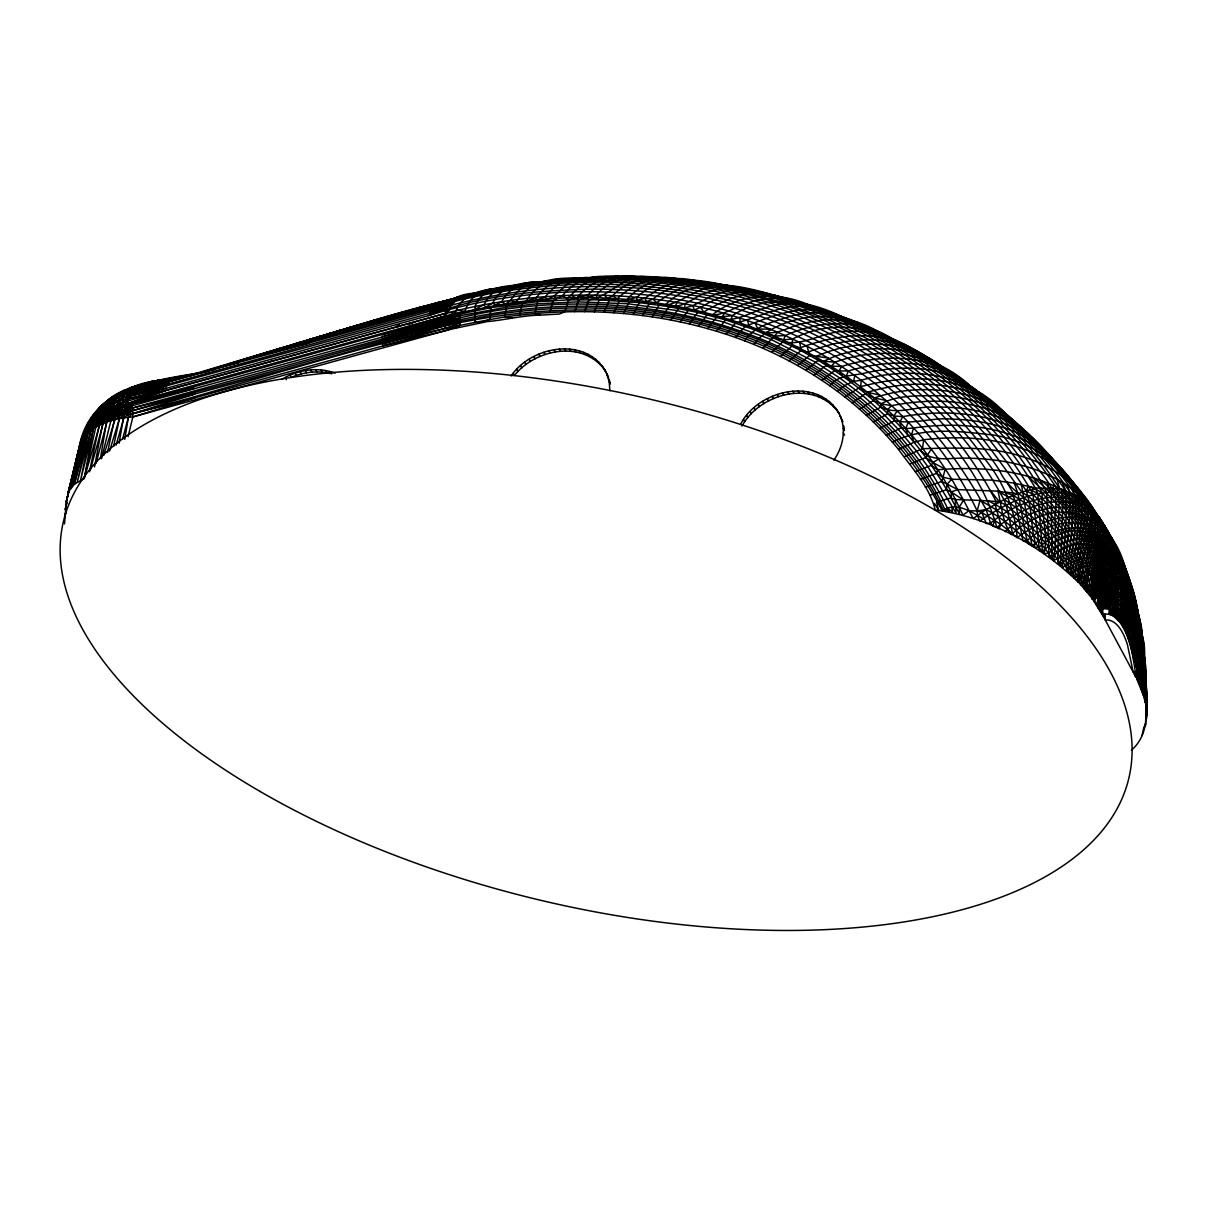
<?xml version="1.0" encoding="UTF-8"?>
<svg xmlns="http://www.w3.org/2000/svg" width="1207" height="1207" viewBox="0 0 1207 1207"><rect width="100%" height="100%" fill="white"/><g stroke="black" fill="none" stroke-linecap="round" stroke-linejoin="round"><path stroke-width="1.5" d="M1131.427 750.196C1151.252 733.041 1146.318 705.084 1145.488 682.046C1143.934 658.102 1140.992 633.947 1133.147 611.164C1127.278 587.236 1102.187 559.957 1077.866 581.834C1039.393 544.553 988.563 517.079 935.199 509.958C929.812 487.221 912.054 468.21 898.506 449.426C884.595 432.483 869.025 416.928 852.187 402.912C817.637 374.261 777.7 352.399 735.44 337.432C690.163 321.409 642.275 313.201 594.312 311.844C564.408 310.999 534.46 312.839 504.843 316.973C378.229 338.367 256.352 381.231 132.378 413.745C110.38 415.117 84.596 425.573 78.742 449.11L66.264 501.856L64.544 523.883M934.459 503.364L938.608 510.169L936.632 502.353L947.359 498.808L951.252 498.099L955.28 499.532L979.993 500.407C1004.707 513.458 1026.916 531.563 1044.115 553.651L1048.823 553.198C1098.295 510.878 1134.957 572.797 1138.518 617.29C1132.845 581.668 1119.176 547.043 1098.958 517.109C1119.191 547.918 1126.161 586.391 1120.247 622.571C1130.114 637.13 1132.89 655.114 1135.334 672.163C1137.25 684.731 1145.896 695.7 1146.243 708.886C1147.344 690.992 1145.458 665.253 1142.561 644.734C1139.363 610.757 1116.867 539.197 1070.654 574.713C1054.179 545.413 1033.177 516.671 1003.802 499.442C896.605 299.004 637.522 244.342 433.041 306.186L277.293 349.11L130.054 393.15C105.643 400.709 84.792 420.73 79.587 446.198L67.818 494.191L79.089 447.767C89.816 384.43 160.033 379.979 209.58 371.092M956.457 377.067C908.856 342.154 851.599 308.947 792.637 338.971L791.913 346.092C855.884 377.67 911.376 427.414 946.635 489.71L951.176 491.928L957.86 489.589L997.978 491.143L1015.193 500.875L1040.087 524.457L1060.666 551.493L1070.654 568.995L1074.381 578.304L1086.722 571.424L1097.706 569.553L1108.977 572.782L1118.301 580.492L1124.728 589.423L1131.351 603.108L1140.132 633.947L1146.031 678.47L1146.424 719.04C1146.831 681.035 1146.424 522.239 1066.686 571.107C1063.955 545.76 1072.827 520.504 1068.512 494.991C1030.295 437.507 979.677 388.186 919.764 353.621C884.671 327.7 838.337 333.63 799.985 347.888L791.913 346.092L754.858 329.888L725.679 319.93L697.646 312.432L668.829 306.638L639.333 302.58L599.17 299.864L568.588 299.879L537.643 301.644L491.008 307.604L444.523 317.23L131.744 403.968C107.363 406.684 84.399 424.608 78.742 449.11L80.326 444.598L77.384 457.242M122.526 439.303L128.334 417.486L132.378 413.745L195.112 397.752L382.77 345.956L454.828 328.379L459.792 325.241L459.942 313.729C645.262 263.533 878.787 330.25 962.93 515.042L968.889 510.757L977.187 510.953L986.119 509.55L1008.267 497.329L1026.222 490.781L1035.184 488.85L1042.29 492.924L1062.401 517.184L1076.357 540.133L1084.278 557.332L1090.494 575.151L1095.805 597.993L1094.432 602.097L1103.771 617.23L1135.908 677.218C1148.551 664.137 1143.663 645.338 1141.143 629.496C1138.578 613.186 1134.912 596.922 1128.53 581.623C1118.798 547.148 1079.496 530.341 1051.931 557.393L1048.974 557.046L1046.756 492.486C1026.448 451.916 993.814 418.316 959.625 388.82C926.523 361.24 889.303 338.729 849.834 321.484C811.451 304.843 771.032 292.758 729.752 285.984C719.372 285.078 708.916 287.025 699.245 290.706C685.697 295.866 674.562 306.593 659.067 305.084L652.957 299.034C583.675 290.525 512.779 295.79 445.308 313.428L122.526 402.399L109.897 408.373L96.756 418.482L87.16 430.13L79.798 445.308L85.848 429.918L97.586 414.212L110.893 403.711L129.466 394.87L430.145 311.195C537.915 278.576 656.638 277.203 763.79 313.624C813.835 330.839 861.029 356.85 901.191 391.43C942.245 428.591 981.744 472.978 996.816 527.338L999.049 528.847L1000.859 524.396C1022.706 508.886 1051.478 494.93 1078.364 505.371C1101.976 514.876 1113.518 539.454 1122.736 561.481M1146.016 713.684C1147.374 671.514 1144.085 516.566 1062.522 567.516L1060.485 563.895L1062.809 506.563L1061.421 489.574C1023.838 469.568 979.481 466.294 937.673 469.764L931.366 465.344L915.253 471.711M859.384 409.052L873.536 400.498L874.321 397.978C905.265 386.979 940.736 387.206 972.314 396.439C1009.761 408.072 1034.505 441.098 1059.429 469.267C1095.443 509.098 1119.93 561.828 1114.061 616.445L1120.247 622.571M1128.847 640.736C1142.471 604.164 1127.504 565.087 1108.358 533.615M1133.72 596.68L1137.115 611.255C1132.513 562.417 1092.878 506.88 1042.501 551.343L1039.061 550.317C1038.548 531.653 1033.313 513.367 1033.283 494.598C1018.602 468.256 1000.347 443.95 979.948 421.756C943.482 382.393 899.155 350.618 850.86 327.384C801.659 303.711 748.461 288.729 694.372 281.653C659.384 280.537 614.966 264.152 587.975 295.036L568.588 299.879L562.598 295.624L553.138 300.543C542.939 299.94 531.94 300.815 522.118 303.198L515.962 302.595L510.486 300.437L505.763 303.968L501.674 301.72L491.008 307.604C475.649 309.052 460.003 312.447 444.689 316.098L131.925 402.429C116.476 405.371 101.78 412.764 91.219 424.592C92.833 410.727 106.427 399.562 118.06 394.719M829.797 385.787C837.718 375.769 850.226 375.649 861.707 373.808C880.869 369.206 900.754 366.988 920.413 368.92C964.378 371.409 995.926 405.824 1025.497 434.46C1072.088 483.464 1118.014 543.331 1111.451 615.057L1114.061 616.445M1144.176 661.225C1144.855 619.81 1121.499 517.939 1060.485 563.895L1058.192 563.986L1057.709 559.565L1059.097 501.705L1057.166 488.699C1010.365 419.342 944.9 362.236 868.21 327.897C844.734 314.891 817.048 308.464 790.751 316.174C774.472 321.726 754.541 325.302 744.719 340.842M1111.451 615.057L1108.931 614.272C1112.96 545.76 1070.715 486.436 1026.931 438.201C995.126 405.371 960.003 373.355 917.984 354.451C887.522 344.855 852.127 347.118 823.778 361.24L818.15 360.38L805.869 370.293M1145.126 678.575L1144.855 660.908L1141.384 631.623L1139.634 628.44L1135.802 627.263L1130.069 610.47L1122.254 596.107L1114.136 587.522L1104.013 583.056L1095.081 583.569L1084.173 588.805L1074.924 578.017L1072.842 573.491C1073.777 546.439 1082.694 519.734 1077.006 492.712C1056.97 476.177 1032 466.656 1006.653 461.949C991.943 459.263 976.991 458.117 962.039 458.117C947.57 458.253 931.14 461.889 920.036 449.819L904.299 456.699M1145.881 715.54L1146.484 716.294L1146.092 707.543C1148.642 673.928 1139.891 640.842 1127.972 609.731C1122.45 593.331 1102.836 579.692 1087.009 592.199L1084.173 588.805C1079.073 569.749 1069.523 552.082 1058.569 535.787C1051.297 525.271 1043.059 515.434 1034.007 506.397C1021.952 494.855 1006.608 487.085 999.698 470.73C960.953 411.255 905.235 363.669 841.943 331.925C781.487 301.478 714.544 284.897 647.148 280.446C545.126 272.344 444.402 298.295 347.812 328.093L207.438 370.715M1108.931 614.272L1105.084 614.076L1103.771 617.23C1100.15 606.699 1102.353 594.04 1098.928 582.89C1096.846 572.435 1093.934 562.145 1090.208 552.142C1079.812 524.864 1064.061 498.929 1041.234 480.492M1145.715 679.45C1141.731 667.999 1150.241 633.675 1135.349 630.024L1130.597 646.726M1144.372 698.944C1151.282 672.948 1136.375 644.719 1130.265 619.085C1125.527 602.202 1107.739 583.494 1089.665 595.564L1084.52 588.639L1083.011 584.022L1094.251 511.828C1070.518 478.953 1045.82 441.008 1004.978 428.138C988.126 422.284 970.277 419.629 952.474 419.176C933.162 416.973 913.563 424.909 894.719 420.624L879.858 428.515M281.472 347.993L412.96 309.822L339.68 330.643L323.416 336.225L328.802 334.611M852.187 402.912L867.546 392.275C898.974 382.679 933.645 380.959 965.344 390.48C1003.726 402.64 1029.013 436.964 1054.873 465.721C1091.747 506.684 1118.089 559.324 1112.763 615.676M128.108 436.542L132.861 416.943L131.925 402.429L165.404 390.6L445.308 313.428C446.62 297.495 463.367 293.542 476.75 293.045L468.361 295.021M1146.484 716.294C1149.849 682.906 1138.94 651.493 1128.952 620.323C1124.366 606.427 1109.746 589.469 1093.934 598.898L1092.139 598.853C1083.041 582.559 1080.084 562.99 1069.553 547.058C1056.955 526.433 1042.773 504.662 1021.726 492.109C997.495 458.238 973.838 423.159 941.882 395.715C917.999 374.125 891.551 355.416 863.412 339.786C739.876 271.364 589.936 263.73 454.813 297.963L466.671 295.413L437.794 302.61L432.015 307.649L249.864 357.694L208.313 370.202L233.147 363.518M1110.199 614.604C1111.104 591.777 1107.966 568.799 1100.754 547.118C1091.626 525.709 1083.433 496.424 1059.429 488.201C1019.674 426.584 963.035 376.599 898.43 342.26C876.84 331.05 854.224 318.105 828.983 319.84C819.538 320.157 810.169 321.696 801.041 324.125C789.272 326.478 778.922 334.52 766.49 332.423L759.309 337.869L753.877 344.448M1068.135 570.79C1068.301 545.685 1075.362 521.303 1071.861 496.168L1065.615 490.751L1057.166 488.699L1035.35 487.99L1014.106 483.087L991.52 480.084L951.765 479.239L942.365 477.037L936.677 473.325L920.383 479.42M1137.085 608.283L1139.785 623.219C1137.115 604.315 1131.381 584.656 1124.879 567.818C1133.433 588.91 1132.905 613.367 1126.9 635.244M1145.775 705.537C1144.855 670.141 1142.682 633.192 1127.232 600.709C1120.715 582.242 1097.163 570.308 1081.125 585.35C1074.2 568.497 1066.098 552.021 1055.265 537.281C1039.876 518.572 1023.943 494.191 997.978 491.143C1001.478 505.612 1002.383 522.299 1011.255 534.595C1055.959 494.01 1110.546 510.123 1125.467 568.542M101.509 458.72L110.923 420.594C112.477 410.787 114.499 399.215 121.077 391.672M866.4 415.374L880.808 407.031L880.929 403.832C898.989 394.251 921.68 395.881 941.882 395.715C958.449 396.711 974.984 400.075 990.223 406.744C1023.098 422.39 1046.695 452.203 1069.432 479.586L1067.305 477.233M1145.322 678.364C1146.771 664.001 1142.591 649.909 1141.55 635.923L1139.257 633.283L1136.043 632.604L1131.14 648.838M179.632 377.399L167.335 379.526L131.307 390.268C106.307 396.907 86.255 418.21 80.748 443.376L68.739 491.46L74.442 484.158L84.218 478.56L97.013 421.711L100.845 414.786C103.515 390.193 137.689 388.443 154.918 381.095L200.724 372.797L197.963 373.491M1081.125 585.35C1082.407 559.52 1089.785 534.535 1091.249 508.766C1070.383 471.092 1035.214 440.766 991.566 434.837C959.203 431.352 921.997 426.373 892.486 442.29M951.765 479.239L963.563 500.105L959.203 507.242L959.535 513.986L946.635 489.71L946.861 484.429L951.765 479.239C888.774 375.06 771.831 312.885 652.957 299.034L646.409 301.795L639.333 302.58L636.632 300.724L629.375 301.599L626.795 299.849L619.357 300.83L612.794 295.609L606.955 298.657L599.17 299.864L596.967 298.34L596.318 295.096C613.292 275.407 640.132 274.517 663.941 278.168M1129.45 642.682C1152.353 589.272 1102.082 492.109 1039.031 547.284L1033.856 547.043C1019.221 533.132 1004.269 518.859 986.119 509.55C958.283 458.72 922.208 411.617 875.09 377.127C835.395 347.178 790.057 325.015 742.531 310.591C694.629 296.047 644.508 289.227 594.478 289.137C538.533 290.344 480.929 294.719 428.545 315.63L128.334 398.838C105.884 403.394 87.281 422.194 80.16 443.708C86.663 419.221 105.794 398.401 130.658 391.611L178.063 377.685L190.902 375.045M1146.031 678.47L1145.051 683.253L1141.279 689.378C1136.209 667.139 1136.526 593.844 1096.741 604.149L1096.575 605.265M1141.279 689.378L1141.128 676.192L1138.11 653.5L1141.324 640.268L1139.529 638.654L1136.104 637.839L1131.668 650.995M1132.166 653.183L1135.998 642.984L1140.66 644.659C1144.085 656.97 1150.12 672.993 1140.253 683.931L1140.057 686.3M1146.092 707.543L1146.062 685.335M1074.924 578.017C1076.176 550.648 1084.067 524.064 1081.381 496.53C1056.185 463.05 1029.692 423.974 986.466 413.232C969.342 408.328 951.433 406.668 933.66 407.166C915.962 405.929 897.51 415.661 880.808 407.031M1089.665 595.564L1096.786 552.942L1104.797 526.991M1144.794 677.278L1144.87 670.609M81.02 442.034C88.533 421.198 110.139 412.628 128.772 404.994L128.334 417.486L124.743 439.348M1145.564 723.536L1145.413 725.829L1146.62 700.92M100.422 458.554L107.664 415.178L112.598 398.506L115.797 394.719M445.308 313.428L444.417 318.573L445.021 328.259L382.77 345.956M339.574 331.382L380.869 318.904M1079.103 580.929C1080.914 555.733 1087.748 531.276 1088.156 505.989L1081.381 496.53L1077.006 492.712M1115.343 617.365C1118.738 577.776 1110.5 534.535 1084.972 503.47C1051.599 478.485 1009.354 501.116 979.797 520.971L977.444 515.434L977.187 510.953L979.993 500.407L999.351 501.735L1006.216 505.265L1022.585 518.678L1037.522 533.554L1048.702 546.907L1060.485 563.895M519.87 315.057L522.118 303.198M841.551 419.538L842.758 421.786L839.981 415.404C846.545 430.024 842.863 447.405 833.856 460.154M1143.919 726.795L1142.078 735.546M1130.039 644.674C1139.695 620.383 1137.416 592.803 1122.601 571.831C1116.128 560.848 1106.246 550.422 1093.12 548.295C1078.455 545.217 1066.098 555.371 1053.666 560.486C1036.964 536.074 1015.147 513.548 988.095 500.86M1132.634 655.431L1135.425 648.838L1137.1 648.159L1139.589 649.064L1145.156 702.218C1145.911 691.113 1143.768 678.787 1137.024 669.644C1132.498 649.592 1130.265 605.869 1100.875 608.886L1098.566 608.373L1096.741 604.149L1092.139 598.853L1080.838 563.428L1072.525 545.956L1062.522 529.3L1042.41 503.832L1033.283 494.598L1026.222 490.781L1006.653 461.949L984.791 433.705L961.179 408.253L935.184 384.716L907.061 363.292L869.236 339.695L828.983 319.84L786.828 303.832L743.361 291.687L690.298 282.091L636.527 277.64L580.295 278.244L568.271 283.328L554.028 296.077L546.499 299.592L545.398 296.681C553.138 287.16 563.835 278.41 576.659 278.138C553.636 277.459 528.47 280.869 515.962 302.595L506.563 305.175L495.564 305.522L492.833 303.153L485.365 307.272L483.962 304.722C488.729 296.137 496.333 286.964 507.015 286.889L478.425 292.682M1116.596 618.437C1120.609 579.481 1112.809 537.04 1088.156 505.989M844.9 397.028L860.636 386.723L861.27 380.28C913.518 364.514 973.114 374.608 1009.339 417.969M732.77 286.844C701.041 279.632 663.096 271.982 636.979 297.299L636.632 300.724L644.96 298.099L661.134 287.704L677.383 281.744L689.378 280.416L701.041 281.835L693.648 281.02M1146.031 683.796L1146.137 687.884L1143.467 695.715L1138.895 651.282L1135.938 651.342L1133.086 657.709M1117.848 619.659C1122.435 575.226 1113.126 514.755 1069.749 492.29L1067.516 485.621M1084.52 588.639L1087.598 566.174L1097.148 515.163C1081.547 487.628 1055.34 466.973 1025.211 457.589C992.199 445.821 956.774 448.099 922.51 448.642L920.036 449.819M94.523 466.898L103.862 417.169L105.854 412.341L105.235 411.406C92.23 407.408 87.462 425.422 85.863 435.501L74.442 484.158L88.76 429.088L91.596 422.45L92.984 422.48C95.353 403.696 116.053 394.357 131.97 389.092L167.335 379.526L196.59 373.838L131.307 390.268L124.909 409.445L119.101 443.241M81.141 441.596L86.768 431.11L98.657 417.516L102.188 405.401L112.296 396.937M1062.522 567.516C1063.548 542.999 1068.255 518.588 1065.102 494.025L1061.421 489.574C1079.858 504.375 1089.378 527.7 1097.616 549.381C1103.998 568.316 1107.362 588.247 1107.664 608.222L1111.391 593.784L1118.301 580.492M1102.157 614.348C1099.351 595.066 1103.228 570.926 1116.611 555.959M126.222 390.268C119.267 389.906 118.859 399.623 117.32 404.511L97.269 420.745L85.863 435.501L72.058 486.421L86.24 428.394L89.393 425.422C89.529 420.549 93.15 414.454 98.763 416.596M922.51 448.642L923.627 439.77C962.748 435.259 1004.299 437.673 1039.77 456.231C1073.491 474.079 1094.055 508.147 1112.809 540.102M1081.381 496.53L1085.5 500.498C1085.681 527.881 1077.579 554.556 1077.866 581.834M1119.055 621.032C1124.668 580.703 1116.068 536.421 1088.94 505.13L1085.5 500.498M568.588 299.879L564.755 311.844L559.339 314.046L540.404 315.118L534.867 313.564L537.643 301.644L536.33 300.392L536.738 297.405C545.504 284.746 560.486 276.478 575.995 279.179M957.86 489.589L941.777 481.457L945.292 469.07L932.8 462.598L925.814 457.498L909.882 464.137M1135.349 630.024C1136.602 618.859 1139.031 601.478 1131.653 593.316L1131.849 614.921L1127.579 637.009M1087.929 591.913L1095.368 548.747L1102.61 522.601L1092.426 508.766L1099.396 517.833L1113.865 543.044M1096.741 604.149C1101.689 586.119 1099.939 562.568 1114.453 549.019L1126.433 571.424L1133.916 595.096L1135.259 604.42M1100.422 611.406C1103.53 594.1 1104.722 574.366 1116.369 560.304M355.869 326.539L360.863 324.804M72.058 486.421L82.966 437.372L79.753 445.519L78.742 449.11L84.369 435.32L92.984 422.48M549.849 312.492L553.138 300.543M1121.409 624.245C1128.107 587.447 1120.805 547.797 1098.958 517.109L1099.396 517.833M1091.068 595.338L1098.958 553.53L1107.03 531.246C1084.308 494.085 1030.853 504.315 1005.22 531.668M217.667 367.381L217.713 368.21L210.35 369.9L309.761 341.385L261.255 354.013L217.848 367.622L238.594 362.432L210.893 369.719L308.207 340.827M1122.284 625.633C1129.465 587.915 1122.329 545.76 1096.907 516.053C1068.542 482.694 1019.372 499.487 990.57 523.129L986.33 523.491L981.774 512.432L977.187 510.953C882.815 310.29 625.875 253.53 428.545 315.63M89.016 427.489L89.393 425.422L89.65 426.735L84.777 434.082M80.703 443.21L87.085 425.996L92.004 420.549L94.825 420.443L97.526 410.561L102.188 408.509L109.777 410.078L112.311 407L115.751 395.73L119.523 392.939L107.483 400.558L102.686 406.261M1136.043 632.604C1137.16 622.329 1140.223 606.472 1132.951 599.11L1132.694 617.26L1128.228 638.835M1123.144 627.112C1128.907 594.764 1127.76 556.05 1103.515 531.125C1079.405 504.798 1041.369 520.126 1017.154 537.598L1000.859 524.396L981.774 512.432L973.159 518.557L963.563 500.105L951.176 491.928L951.252 498.099M1094.432 602.097L1086.722 571.424L1075.497 545.051L1062.401 523.069L1050.784 507.755L1037.794 493.618L1035.35 487.99C985.651 404.737 904.556 342.894 814.061 309.822C771.062 293.92 725.935 283.977 680.341 279.451C656.608 274.381 630.31 277.308 612.794 295.609M1093.934 598.898C1099.29 580.597 1097.766 558.886 1109.821 543.21L1111.028 539.997M111.995 400L108.358 400.588L106.02 402.399L100.603 418.301L89.469 471.756M105.235 411.406L108.992 399.608L113.262 396.394L115.465 396.439M113.609 446.334L119.387 418.678C119.312 407.483 126.237 398.627 130.069 388.654L167.335 379.526L152.112 381.442L156.306 380.688L132.302 386.994L124.472 390.736L116.279 410.455L107.544 452.444M1092.139 598.853L1101.116 554.3L1109.097 535.576M89.393 425.422L83.027 435.259L80.778 443.904L81.563 441.143M1123.973 628.666C1129.873 601.931 1127.942 573.204 1116.701 548.084M1140.253 683.931L1138.744 683.283L1139.755 678.243L1144.025 670.021L1145.021 662.402L1141.037 642.456L1136.707 640.449L1135.998 642.984M98.657 417.516L96.756 418.482C86.829 417.954 84.988 432.076 82.468 439.288L83.434 434.052L87.342 428.485M1095.805 597.993C1101.086 580.944 1099.336 559.701 1112.175 546.002L1112.809 544.478C1094.191 512.824 1050.89 518.663 1027.082 540.615L1022.887 540.676L1015.193 500.875L1012.748 495.383L1013.292 493.195L1006.713 481.88M1124.788 630.31C1130.914 603.455 1129.692 573.868 1116.807 549.125M574.653 311.662L578.817 299.683L596.318 295.096M1053.666 560.486C1056.08 544.779 1055.446 528.636 1054.812 512.734C1060.576 490.6 1042.486 476.493 1031.381 459.776C1001.041 419.433 963.141 384.958 920.669 357.755C879.843 331.85 835.153 311.678 788.397 299.306C775.498 297.073 762.19 298.597 749.743 302.399C735.244 306.487 722.933 316.853 707.076 314.755L703.666 312.115L700.739 307.423L694.327 309.927L688.111 310.32L684.882 307.936L678.515 308.373L675.377 306.11L668.829 306.638L665.796 304.496C697.39 272.993 744.508 286.285 781.804 297.51M837.417 391.309L844.478 385.637L853.56 381.321L854.858 375.558M1125.512 631.895C1132.483 602.791 1131.034 569.357 1112.809 544.478M1136.104 637.839C1142.727 610.576 1129.888 583.373 1120.684 558.328M71.5 482.528L75.272 466.264M85.863 428.651C89.212 422.465 92.969 411.255 102.142 414.831L88.76 429.088L80.748 443.376L70.157 488.85L82.167 440.646C87.945 423.536 108.042 416.837 110.757 398.868M372.39 321.681L379.104 319.659M838.88 316.34L846.454 319.086C811.33 300 767.411 292.984 732.121 315.706L731.186 319.734L735.531 323.038C760.108 317.501 783.781 302.474 810.274 307.121C843.301 313.85 873.4 330.492 903.636 344.81M491.008 307.604L489.816 319.312L483.328 322.435L454.828 328.379M70.383 487.719L71.681 482.242M73.853 473.114L75.588 465.811M80.326 444.598L66.264 501.856L79.481 446.53M66.264 501.856L79.888 445.474M1126.222 633.539C1132.302 610.259 1132.121 584.792 1122.902 562.356M1136.707 640.449L1138.608 630.326L1138.744 617.909L1136.919 608.781L1134.142 607.8M67.818 494.191L80.748 443.376M584.505 311.662L589.016 299.683C610.123 297.254 623.974 273.37 647.239 277.082M1109.007 608.464L1111.602 598.023L1117.244 586.451M96.047 463.352L106.955 421.862L120.338 410.516L131.789 408.192C241.777 381.578 350.015 348.34 459.535 319.93C479.662 315.434 500 311.979 520.473 309.611C548.823 306.457 577.414 305.371 605.899 306.729C654.556 309.052 702.987 318.422 748.566 335.757C832.362 367.411 907.694 428.907 945.564 510.953L943.105 509.746C902.217 426.327 824.954 364.107 737.884 333.917C692.169 317.743 643.829 309.46 595.398 308.072C565.208 307.227 534.973 309.083 505.069 313.247C484.716 315.766 464.876 321.198 444.568 323.853C341.008 355.009 236.466 382.8 132.016 410.818C111.497 412.839 89.393 422.571 80.884 442.622M79.753 445.519L81.276 441.174L78.742 449.11L82.574 436.723M594.312 311.844L599.17 299.864M1053.59 485.425L1052.851 488.156C1084.459 519.417 1101.01 564.257 1103.59 608.253C1106.05 594.236 1108.569 578.892 1117.954 567.637M80.567 442.411L84.928 433.69L81.08 441.822M90.284 469.976L103.229 423.325L115.917 411.828L120.338 410.516M1083.494 497.178C1066.068 470.066 1042.471 445.006 1011.044 434.852C979.843 423.883 945.941 423.431 913.488 428.002L911.496 435.169L914.031 442.275L923.627 439.77M936.677 473.325L937.673 469.764M78.742 449.11L79.722 445.639M83.042 435.999L83.871 433.057M116.083 445.096L123.838 418.029L132.016 410.818L194.463 392.547M81.94 439.77L82.68 437.251M1111.722 603.696L1116.022 592.924M604.088 312.206L609.294 300.256L616.898 299.155C634.746 281.925 660.561 272.405 684.972 280.688M1135.425 648.838C1138.367 640.042 1144.643 614.68 1134.127 610.742M109.596 451.026L119.387 418.678L131.789 408.192L444.448 321.892C628.078 271.002 862.236 327.429 949.079 511.527L945.337 508.977L942.063 510.501C900.648 431.623 829.586 369.734 745.971 339.046C629.541 293.829 499.321 306.306 382.302 342.381M103.711 455.356L115.057 419.538L128.108 408.901M613.82 312.764L619.357 300.83M1044.115 553.651C1048.4 533.766 1040.6 513.216 1042.29 492.924C1001.041 417.32 930.672 360.32 853.213 324.427C816.717 307.694 778.183 295.549 738.82 287.704C728.274 286.753 717.622 288.654 707.724 292.29C696.243 295.564 687.507 305.13 675.377 306.11L676.901 302.625M771.756 352.278L782.86 341.732L785.289 335.576C819.991 319.78 862.613 318.135 895.006 340.51M1113.171 604.466L1114.664 599.879M587.975 295.036L586.934 298.22L589.016 299.683M450.286 301.69L432.015 307.649C634.082 247.284 893.391 300.377 996.092 501.508L994.915 504.194L1000.859 524.396L996.816 527.338L992.758 526.116L994.764 520.142M623.491 313.518L629.375 301.599M395.956 314.816L389.227 316.807L395.926 314.891M79.798 445.308L81.276 441.174M1135.938 651.342C1139.016 643.603 1145.624 615.193 1134.022 613.714M79.632 446.002L84.49 434.912L92.396 423.491L80.537 480.22L93.407 428.726C95.911 418.346 97.797 401.961 111.436 401.735M633.117 314.454L639.333 302.58M1133.524 660.033C1143.693 643.512 1141.535 623.642 1136.436 605.929M908.207 422.254L905.718 428.636L907.815 434.897M642.667 315.57L649.23 303.742L656.14 303.048C673.31 290.932 693.799 279.737 715.585 283.479M972.45 387.824C938.654 358.298 889.167 358.826 848.34 370.971L846.333 376.056L850.814 382.136M86.376 428.047L87.07 427.565C92.064 418.029 101.041 397.133 114.786 405.703M1017.154 537.598C1014.861 508.479 1003.213 481.804 984.897 459.052C966.837 433.524 945.639 410.244 921.997 389.816C878.243 351.991 826.403 324.019 771.514 306.125C715.902 287.99 657.212 279.979 598.793 280.643C500.226 280.492 405.643 312.568 311.859 338.775L310.833 339.921L265.827 352.776L372.857 320.745L464.665 295.504L372.163 320.956L239.408 360.712M85.365 430.492C90.284 421.53 96.56 402.052 109.897 408.373M1133.931 662.402L1138.11 653.5L1136.436 653.892M404.36 312.447L397.616 314.408L404.254 312.734M652.172 316.883L659.067 305.084M1033.856 547.043L1035.47 543.301C1057.905 523.069 1097.646 520.051 1114.453 549.019M80.809 442.984L86.436 432.136L94.825 420.443M661.602 318.376L668.829 306.638M80.96 442.26C87.01 428.983 97.963 418.346 109.777 410.078M670.956 320.066L678.515 308.373M444.523 317.23L454.843 313.624C462.341 291.37 484.203 290.027 504.662 287.04M308.298 339.786L382.8 318.437M92.064 417.592L88.081 424.457L87.07 427.565L87.839 427.444M84.943 430.522L88.111 425.105L91.596 422.45M96.922 411.27L94.357 415.57M680.25 321.922L688.111 310.32M407.604 311.844L412.658 310.41L406.02 312.025L412.809 310.078M81.005 441.324L81.457 440.449M689.438 323.974L697.646 312.432L703.666 312.115C718.497 303.138 734.656 295.428 752.127 293.799C772.465 291.521 791.475 300.875 810.727 305.763C779.42 290.947 740.464 292.818 712.93 314.469L716.43 317.245L732.121 315.706M931.366 465.344L932.8 462.598L938.442 459.098M1134.671 667.215C1141.49 656.834 1144.553 643.814 1141.384 631.623M1046.695 452.58C1011.028 413.035 952.353 407.951 902.791 416.626L899.773 422.224L901.373 427.685L905.718 428.636L913.488 428.002M82.649 438.307C89.665 423.189 103.923 413.714 118.226 406.276L117.32 404.511M116.279 410.455L129.587 403.032M698.566 326.222L707.076 314.755M931.216 449.321L925.814 457.498M98.657 410.923L97.737 410.908L98.853 408.962L107.076 401.946L106.095 402.052M162.87 380.16L131.97 389.092L128.5 391.098L130.658 391.611L168.618 381.744L172.435 378.696L131.307 390.268L134.958 386.225L151.72 381.608M414.469 309.671L421.439 307.438M707.589 328.636L716.43 317.245M82.167 440.646C88.85 426.735 101.116 416.279 115.917 411.828M1137.024 669.644L1137.643 674.939L1135.983 677.459L1134.565 674.653C1140.268 665.525 1152.082 639.182 1135.455 635.304M716.536 331.231L725.679 319.93C746.907 318.874 764.906 303.425 786.828 303.832C804.556 302.097 821.56 308.675 837.371 315.781M965.509 382.317C931.155 353.787 882.438 353.47 841.701 366.506L838.956 370.956L834.822 370.881L831.789 372.525L821.982 380.446M724.336 313.428L722.103 317.019L725.679 319.93M740.796 423.808C758.72 389.439 817.848 376.071 839.152 413.729L835.47 407.83M742.003 426.056C759.444 393.95 811.285 379.541 836.677 410.078M492.833 303.153C500.573 285.923 520.172 282.529 537.1 282.182C522.284 281.035 508.675 288.956 501.674 301.72M726.041 334.218L735.531 323.038M97.737 410.908L100.875 406.729L104.903 405.024L108.509 405.25L113.911 408.057M735.44 337.432L745.247 326.358C774.155 315.102 806.925 302.006 837.794 315.012M1117.848 576.644L1111.104 589.544L1106.306 608.102C1105.265 566.973 1090.856 526.192 1065.102 494.025M510.486 300.437C516.128 292.064 523.974 283.826 534.46 282.363M462.719 295.896L457.287 298.868L452.489 304.451L431.05 309.309L168.618 381.744L187.266 375.799L169.584 380.069L177.55 377.504L191.883 375.362M1117.305 572.827L1110.712 585.335L1104.948 608.117C1103.123 564.559 1086.979 520.836 1057.166 488.699L1059.429 488.201L1057.06 479.254M897.239 411.089L893.663 415.962L894.719 420.624M159.098 380.643L173.325 379.194L159.098 380.643L129.27 389.755M511.089 375.981C531.352 345.866 585.968 336.15 605.688 371.605L602.006 365.691M762.899 348.265L777.881 332.317M1143.014 686.874L1144.176 692.033L1143.361 693.059L1141.656 682.091L1135.334 672.163L1133.132 671.937L1127.474 644.779A88.186 30.069 -87.5 0 0 1122.465 632.543C1119.115 626.177 1113.276 619.131 1105.295 620.021L1105.084 614.076L1102.519 614.559C1103.183 597.344 1106.17 577.942 1117.214 563.956M83.886 438.005C95.127 422.767 115.012 418.391 132.861 416.943L445.353 330.688L459.792 325.241M780.522 356.487L791.913 346.092M566.777 298.521L571.107 295.293L576.871 298.28C590.811 279.119 615.223 273.054 637.794 276.795L621.469 276.765M97.013 421.711L88.111 433.102L77.278 482.076L90.631 430.854L100.317 419.357M96.439 426.765L107.664 415.178M88.941 428.47C98.642 417.079 111.844 408.826 126.358 405.16M789.122 360.908L800.814 350.649L808.041 352.172C846.514 336.391 893.738 333.011 928.922 358.66M603.213 367.939C580.507 340.193 534.792 349.608 514.393 375.468L513.186 373.219M797.571 365.51L809.565 355.416L828.138 357.966M969.749 385.531C933.675 351.705 880.295 345.775 834.972 362.175L831.442 366.023L826.569 365.525L823.596 367.215L814.001 375.271M562.598 295.624C573.672 281.774 591.279 274.276 609.022 276.841L592.969 277.263M571.107 295.293C583.419 280.597 602.927 273.129 621.982 277.097M103.862 417.169L93.407 428.726L84.218 478.56L99.713 424.955L111.678 413.398M1063.065 470.73C1040.012 444.493 1015.525 415.48 979.978 406.94C951.207 398.929 920.654 400.09 891.566 405.673L887.371 409.822L887.869 413.745L893.663 415.962L902.791 416.626M93.814 415.133L98.023 412.417L105.854 412.341M130.069 388.654C140.223 382.86 152.912 380.658 164.71 379.994L158.102 380.733L187.613 375.543L189.725 376.041M108.404 400.06L111.406 397.857M110.923 420.594L119.87 412.915L131.699 405.899L459.671 315.796L505.959 307.302L536.813 303.802L577.67 301.856L627.851 303.757L676.629 310.486L723.446 321.952L771.077 339.469L815.238 362.1L839.816 378.017L862.824 395.609L884.444 415.072L897.842 428.907L916.369 450.875L927.61 466.279L956.08 513.035L955.28 499.532M1129.103 582.634L1130.159 582.121L1125.527 569.387M1130.612 585.878L1129.541 581.382M100.603 418.301C109.113 410.667 120.67 407.423 131.699 405.899M766.49 332.423C800.965 310.335 847.54 311.723 881.985 333.856M381.11 318.452L406.171 311.738M104.179 416.023L122.692 404.767C123.039 398.235 124.728 387.145 133.404 387.296L159.324 380.341L165.072 380.507L154.662 380.884L173.325 379.194M131.307 390.268L170.278 378.787L184.852 376.493L178.063 377.685M181.035 377.112L191.672 374.638M873.219 421.862L887.869 413.745M389.62 316.038L421.635 307.106L372.163 320.956L389.333 316.475M1014.106 483.087C1022.48 502.384 1021.454 524.079 1028.455 543.829L1032.166 545.76L1035.47 543.301C1030.582 526.146 1032.015 507.317 1026.222 490.781L1028.439 486.149L1035.184 488.85M397.737 314.092L389.469 316.234L403.53 312.055L380.974 318.633M652.957 299.034C668.995 286.768 689.906 277.942 710.304 282.981L702.896 282.061M130.643 387.749L138.549 386.225L129.436 387.99M1126.463 575.513L1127.625 575.392M213.005 368.829L213.699 369.915M125.8 398.929L128.893 396.756L166.883 385.742L446.726 308.705L449.683 309.52L444.689 316.098L381.97 334.686L459.942 313.729L448.385 312.447L445.987 310.968M411.451 309.867L415.133 308.901L397.872 313.865M125.498 389.725L153.908 381.05L164.092 380.688L158.208 380.401M886.27 435.32L901.373 427.685M107.996 413.956L127.278 403.53L165.404 390.6L128.334 398.838L125.196 401.509L127.278 403.53L131.744 403.968L194.252 388.503M128.5 406.14L131.744 403.968M981.774 512.432L986.119 509.55L990.57 523.129L992.758 526.116M209.158 370.534L168.618 381.744M423.34 306.774L457.151 297.797L414.786 309.188L432.664 304.345M898.506 449.426L914.031 442.275M1134.037 596.167L1128.394 578.379M684.867 304.089L684.882 307.936L692.818 305.688L716.173 294.025L730.024 290.344L739.061 289.363L752.187 290.148L781.653 297.631M112.04 412.1L121.605 406.699M700.739 307.423C720.926 294.764 746.288 286.708 769.825 294.267M428.032 305.537L419.357 307.725L438.684 302.701L432.257 304.677L435.154 304.043M282.046 379.209C297.752 369.81 317.773 366.581 335.139 373.189M117.396 393.723L123.808 390.329M1115.57 552.474C1101.553 566.521 1101.433 589.831 1098.566 608.373M129.074 403.968L194.312 386.481M448.974 300.377L446.077 300.92M277.203 349.17L292.833 344.629M160.727 380.658L151.841 381.518M540.404 315.118C518.331 315.48 496.756 322.465 474.789 322.058L475.181 309.203L483.962 304.722M925.301 487.266L941.777 481.457M1125.422 571.68L1126.75 572.435M929.994 495.247L946.635 489.71M122.737 390.947L129.058 389.016M454.013 302.308L430.145 311.195M153.048 382.227L156.08 381.08M396.062 326.69L399.502 325.196M396.183 326.69L399.713 325.332M396.318 327.218L399.728 325.739M396.318 327.308L399.743 325.89M396.122 326.946L399.442 325.573M455.612 300.452L431.05 309.309M269.508 361.994L272.933 360.561M536.33 300.392L545.398 296.681M217.622 367.577L210.576 370.127M95.081 413.654L96.801 413.367M330.19 373.536C317.26 370.293 303.425 372.194 291.249 377.338L290.042 375.09M536.738 297.405L526.161 301.403C534.097 286.723 550.06 277.595 566.837 278.923M782.86 341.732C804.782 346.741 825.181 329.979 847.721 331.472C865.434 330.477 883.615 333.63 899.26 342.23M131.156 387.628L152.55 381.367M429.315 313.307L447.525 306.638L451.056 306.85M457.166 297.797L432.875 304.209L466.671 295.413L458.811 297.36M499.276 288.941C483.947 287.175 469.191 296.364 464.997 311.331L457.272 310.305M93.588 416.687L88.775 423.929M134.882 386.889L137.583 385.953L133.555 386.738M152.142 381.925L153.938 381.321M445.021 328.259L459.671 323.37M219.508 367.622L237.779 361.813M433.041 306.186L451.327 300.437M132.378 413.745L194.644 394.176M271.877 351.931L277.218 350.286L271.862 351.735M132.861 416.943L195.112 397.752M262.915 354.089L277.157 349.728L261.119 354.255M287.643 347.103L292.848 345.504L287.613 346.907M945.337 508.977C959.112 502.504 972.359 512.99 984.158 519.116M133.404 387.296L157.498 380.552L165.434 379.783M299.683 343.422L304.798 341.868M434.143 304.964L457.287 298.868M382 339.137L444.387 320.142L459.55 318.286M326.81 334.294L356.261 325.543M294.523 344.463L308.192 340.329M311.587 339.801L316.656 338.277M421.107 307.891L416.038 309.43L422.646 307.634M382.121 340.751L444.448 321.892L459.535 319.93M190.012 374.909L195.836 373.642M332.393 333.539L337.779 331.925L309.882 339.831L316.656 338.051M449.668 300.105L457.287 297.812M292.999 344.357L339.77 330.446M347.812 328.093L356.865 325.407M344.463 329.933L349.351 328.485M459.58 321.605L382.513 344.131M157.498 380.824L132.664 388.111L160.893 380.416L173.114 378.576M435.289 303.953L460.848 296.59M390.812 316.656L395.836 315.193M228.395 364.092L239.303 360.938M381.91 336.708L444.417 318.573L459.671 315.796M379.903 318.723L381.276 318.331M292.894 344.417L323.431 335.757M399.2 314.242L404.239 312.794M1133.237 605.099L1135.5 605.069L1136.873 607.136M155.356 380.793L134.158 386.678L157.498 380.552M356.11 325.664L372.571 321.047M169.81 379.134L179.255 378.153L167.049 379.3L131.97 389.092M277.157 349.366L292.818 344.976L278.892 349.2L284.128 347.857M185.697 375.875L187.613 375.543M406.02 312.025L412.779 310.139M323.476 335.44L348.642 328.5M252.806 357.559L239.333 361.331L261.134 354.632L256.171 356.623M139.212 385.501L150.528 382.378M339.68 330.643L355.914 326.146M203.636 371.5L213.217 368.935M409.173 324.034L412.734 323.038M395.609 314.258L398.204 313.548M420.292 307.438L459.022 297.586M406.321 311.512L415.133 308.901M414.62 309.399L421.303 307.589M134.958 386.225L153.153 381.291M422.782 307.393L430.522 305.311M364.152 323.914L370.745 322.133M294.523 344.508L304.783 341.747M262.93 354.149L268.286 352.7M426.086 306.306L422.963 307.136L425.95 306.472M430.718 305.084L427.64 305.899L430.582 305.235M202.127 372.435L205.477 372.209M435.093 304.119L432.061 304.903L434.973 304.255M233.736 362.673L308.766 343.06M214.378 368.678L238.594 362.432M437.794 302.61L439.137 302.263L427.203 305.643L428.229 305.416M445.685 301.328L448.657 300.573M167.713 383.63L130.054 393.15L127.776 392.682M636.979 297.299L626.795 299.849C643.467 279.526 672.586 274.879 697.208 281.05M437.462 303.063L442.411 301.795M296.786 343.331L310.833 339.921M166.883 385.742L129.466 394.87L127.097 394.523M446.137 301.026L449.14 300.302M127.278 403.53L131.925 402.429M166.113 388.066L126.433 396.605M427.836 305.703L430.778 305.024M860.636 386.723C905.612 374.411 960.033 373.295 996.816 406.291M424.291 307.046L427.157 306.608M427.444 306.125L430.416 305.462M188.624 375.679L191.249 375.09M1134.625 619.221C1141.113 617.562 1140.509 627.248 1140.856 630.974L1139.981 626.146M472.601 293.573L474.653 293.15M482.528 291.385L486.859 290.827M175.181 378.213L173.793 378.198L184.852 376.493M1133.132 602.097L1135.666 602.881M156.11 380.974L163.352 380.839M522.043 284.249L529.677 283.72L526.312 284.249M504.345 287.99L507.74 287.357M450.633 299.94L452.459 299.623M161.542 380.069L166.702 379.707M167.049 379.3L173.144 378.364M508.705 286.602L519.568 285.305M511.119 286.753L514.499 286.18M580.295 278.244L599.291 277.157L583.358 277.731M164.122 379.722L171.681 378.938L169.025 379.345M512.206 285.787L527.097 283.6M1135.078 624.668C1145.835 624.773 1140.615 642.033 1143.421 648.581L1142.335 640.63M194.463 373.853L197.148 373.461M111.829 398.023L109.415 399.939L110.516 400.196M534.716 283.011L539.755 282.317M1134.852 616.324C1145.292 619.991 1140.117 639.514 1143.089 648.506L1142.426 643.769M853.56 381.321L861.27 380.28M531.865 282.86L559.792 279.964L553.123 280.688M543.105 281.895L549.788 281.05L544.327 281.125M153.908 381.05L156.005 380.793M541.641 281.623L570.7 278.862L597.51 277.806M564.77 279.496L576.342 278.515M792.637 338.971L783.479 339.816L773.657 337.568M181.231 377.218L186.059 376.825M1135.41 621.831L1139.619 623.642L1141.143 629.496M517.079 285.154C500.86 286.029 481.548 289.167 475.075 306.442L475.181 309.203M573.672 278.349L586.421 277.519M589.272 278.244L592.577 278.048M785.289 335.576L775.045 336.029L764.333 333.63L757.83 328.983L755.25 323.385M1115.313 546.469L1114.499 546.515L1119.327 553.847L1122.751 563.081M165.072 380.507L154.164 380.974L160.365 380.778M99.698 408.57L100.619 408.539M1138.186 680.31L1137.386 680.326L1137.643 674.939L1138.744 683.283M605.778 276.735L618.678 276.69M612.04 276.78L631.653 277.082M848.34 370.971L838.956 370.956L842.908 376.418M757.83 328.983L770.398 329.209M644.417 277.323L654.269 278.244M644.674 277.957L652.67 278.198M652.972 277.369L673.204 279.255L666.913 278.877M164.71 379.994L159.354 380.265L163.111 380.235M1130.205 584.339L1132.679 596.137L1134.595 597.661L1134.52 600.528L1133.976 597.963M643.678 276.961L660.199 277.942M841.701 366.506L831.442 366.023L834.822 370.881M834.972 362.175L823.778 361.24L826.569 365.525M120.715 409.067L124.909 409.445M682.528 279.964L689.936 280.658M125.558 407.136L131.789 408.192M1123.928 566.717L1123.159 564.273L1124.019 564.71M1017.245 493.648L1005.703 492.064M1130.778 587.296L1132 588.216L1132.091 592.275M684.203 279.602L690.54 280.567M675.075 278.757L678.832 279.209M729.752 285.984L751.342 290.238L743.074 288.247M702.429 281.699L728.802 285.727M712.145 283.238L723.461 285.38L719.734 284.852M122.209 391.46L123.446 391.641M511.889 317.999L504.843 316.973L506.563 305.175L505.763 303.968M727.187 285.968L730.914 286.557M720.654 284.399L738.02 287.326M891.566 405.673L880.929 403.832L873.536 400.498M734.324 287.115L742.064 288.458M1136.556 645.549L1140.177 646.861L1141.671 650.799L1145.609 671.152M885.742 400.362L874.321 397.978L866.083 394.131M752.881 290.555L773.943 295.73M756.91 292.003L760.003 292.652M879.812 395.157L867.546 392.275L858.539 388.05M792.426 300.437L783.207 298.008L787.296 299.789M792.893 300.256L805.793 304.843L799.638 303.093M774.728 295.308L779.013 296.515M783.841 297.707L788.171 298.914M711.587 283.343L714.152 284.067M693.029 281.186L695.519 281.895M812.236 306.261L819.809 308.69M814.966 307.604L824.094 310.546M842.124 316.777L867.184 327.791M752.67 290.721L755.356 291.687M824.351 310.169L851.146 320.338M847.948 319.659L855.446 322.525M855.522 321.982L860.018 323.929M864.272 325.709L876.056 331.593M878.937 333.087L886.285 336.391M1119.327 553.847L1118.014 553.636L1120.051 557.136L1113.11 540.842L1107.03 531.246M119.9 403.41L122.692 404.767M1121.937 560.697L1128.138 578.802M903.168 344.327L927.595 358.826M886.179 335.682L890.66 337.96M894.719 339.921L935.983 363.639M916.4 352.112L907.83 347.631L910.516 349.683M1030.718 489.695L1037.794 493.618L1042.501 551.343M928.968 359.852L935.953 363.88M932.604 360.923L949.607 371.62M937.356 364.68L940.117 366.34M942.878 367.999L945.624 369.659C910.018 338.85 857.272 337.824 815.977 356.623L818.15 360.38M946.997 370.519L960.5 379.209M968.799 384.897L993.15 404.058M609.294 300.256L604.586 295.293M953.213 373.929L977.534 391.143L973.264 387.9M961.828 380.084L972.465 388.066M649.23 303.742L646.409 301.795L644.96 298.099M754.858 329.888L749.049 325.724L747.571 320.685M975.09 389.906L989.272 400.377M978.937 393.573L982.845 396.394M576.871 298.28L578.817 299.683M745.247 326.358L740.178 322.646L739.876 318.135M988.02 400.196L978.892 392.29M697.646 312.432L694.327 309.927L692.818 305.688M995.73 405.522L1029.48 435.184M980.884 393.633L1004.209 412.356M998.189 408.011L1033.222 439.152M947.721 508.238L952.595 512.221L951.719 507.272M1007.302 415.027L1034.399 441.113M1000.075 408.841L1019.1 426.237M1117.38 551.192L1121.107 557.634M1032.287 438.02L1050.226 456.759L1078.545 489.559M965.856 383.509L968.391 385.938M1040.132 446.62L1043.557 449.955M1091.249 508.766L1099.924 518.754L1089.106 570.655L1086.617 587.281L1087.009 592.199M1135.5 659.429C1145.503 671.062 1146.967 689.167 1145.835 703.711L1146.243 708.886M1028.092 476.388C1041.4 489.348 1056.593 500.196 1066.113 516.792C1072.782 526.72 1078.59 537.221 1083.403 548.174C1092.833 567.29 1095.262 588.775 1100.875 608.886M1034.761 478.334C1047.631 490.027 1061.104 501.041 1069.809 516.656C1075.362 525.271 1080.265 534.309 1084.444 543.678C1092.757 562.402 1098.159 582.408 1100.331 602.791M1049.396 455.477L1060.018 468.029M554.028 296.077L556.653 298.959M1073.551 484.369L1075.603 486.768L1065.66 473.687M1089.363 504.617L1092.969 508.886M1136.888 656.472C1144.704 667.109 1145.458 681.336 1146.514 694.085M1136.3 664.484C1146.243 676.961 1145.971 694.478 1146.544 709.686L1145.669 696.695M1078.605 490.419L1093.542 510.47L1085.576 500.196M990.132 490.434L999.351 501.735M1084.308 496.907L1090.721 505.824M1102.625 524.26L1104.782 527.263L1101.991 521.801L1109.233 534.731M1095.715 513.473L1102.217 522.495M1101.991 521.801L1106.487 529.013M1110.817 539.091L1113.08 542.894L1110.078 536.014L1115.977 546.771M832.574 404.466L833.781 406.699M829.284 401.403L830.476 403.651M843.24 428.319L844.447 430.567M825.618 398.702L826.81 400.95M843.346 432.891L844.553 435.139M821.605 396.379L822.812 398.627M817.32 394.448L818.512 396.696M812.749 392.924L813.956 395.172M807.981 391.822L809.188 394.07M803.032 391.159L804.239 393.407M797.948 390.932L799.155 393.18M792.788 391.159L793.995 393.391M787.583 391.807L788.79 394.055M782.392 392.909L783.599 395.157M777.263 394.417L778.47 396.665M772.224 396.349L773.431 398.597M767.35 398.672L768.557 400.92M762.658 401.373L763.865 403.621M758.207 404.42L759.414 406.668M754.028 407.785L755.235 410.033M750.166 411.436L751.373 413.684M746.65 415.359L747.857 417.592M743.527 419.493L744.719 421.726M608.766 378.274L606.518 373.265L609.173 381.729L609.882 390.751M599.11 362.326L600.317 364.574M609.173 381.729L610.38 383.962M595.805 359.279L597.012 361.527M592.139 356.578L593.346 358.826M588.141 354.255L589.348 356.487M583.841 352.308L585.048 354.556M579.285 350.784L580.492 353.032M574.517 349.683L575.709 351.931M569.568 349.019L570.76 351.267M564.484 348.793L565.691 351.041M559.324 349.019L560.516 351.267M554.119 349.683L555.326 351.931M548.929 350.769L550.136 353.017M543.784 352.293L544.991 354.541M538.76 354.224L539.967 356.472M533.871 356.548L535.078 358.796M529.194 359.248L530.401 361.481M524.743 362.281L525.935 364.529M520.564 365.646L521.771 367.894M516.702 369.312L517.909 371.545M330.582 371.665L331.774 373.898M325.799 370.564L327.006 372.812M320.851 369.9L322.058 372.133M315.766 369.674L316.973 371.922M310.606 369.885L311.813 372.133M305.401 370.549L306.608 372.797M300.211 371.635L301.418 373.883M295.081 373.159L296.288 375.407M285.169 377.414L286.376 379.662M1113.11 540.842L1116.475 547.39M837.96 411.481L840.51 416.34M604.481 369.357L607.725 375.513M1104.858 526.825L1106.879 530.839M1123.159 564.273L1124.879 567.818M1120.654 557.212L1122.419 560.923M809.565 355.416L807.091 346.168M1127.112 575.06L1132.558 591.656M1003.802 499.442L1006.216 505.265L1012.598 533.479M1141.083 637.13L1141.762 638.865L1140.796 627.384L1136.421 607.393M1145.005 673.778L1145.956 677.293M1062.401 482.347L1065.615 490.751M938.835 501.448L942.063 510.501M1143.632 653.304L1144.583 659.414L1143.587 650.12L1144.387 661.089M1144.674 665.826L1145.865 679.179M800.814 350.649L799.909 342.501M1072.389 489.076C1081.608 517.139 1069.855 546.047 1070.654 574.713M1135.802 627.263L1142.048 658.977L1145.156 702.218M609.294 379.647L610.018 382.528M1140.343 625.301L1142.229 639.182M1132.86 592.893L1133.433 595.413M1032.166 545.76C1027.459 525.498 1025.226 504.496 1021.348 484.505M1047.525 482.86L1048.476 487.9L1051.206 492.35L1051.931 557.393M1144.176 692.033L1145.126 697.571M1137.869 613.443L1138.518 617.29M1139.182 619.417L1139.785 623.219M1138.729 618.587L1139.121 621.167M1137.763 615.178L1138.171 617.818M1139.996 624.773L1140.856 630.974M843.844 426.101L844.236 429.073M1131.261 590.298L1131.653 593.316M1141.43 632.89L1142.154 639.091M1141.218 634.128L1141.762 638.865M1142.486 642.215L1143.089 648.506M1132.679 596.137L1132.951 599.11M1142.426 692.516L1141.656 682.091M1144.885 664.061L1145.579 679.647M1143.693 656.472L1143.964 661.3M1135.636 602.248L1135.666 603.591M65.857 512.07L64.605 517.516L65.902 512.055M66.868 502.399L65.178 509.626L66.928 502.474M423.536 306.638L414.952 309.022L423.536 306.638M444.221 301.675L441.279 302.384L444.055 301.795M260.214 791.52A547.948 256.397 13.6 0 0 1125.784 788.88A547.948 256.397 13.6 0 0 402.369 369.387A547.948 256.397 13.6 0 0 260.214 791.52"/></g></svg>
